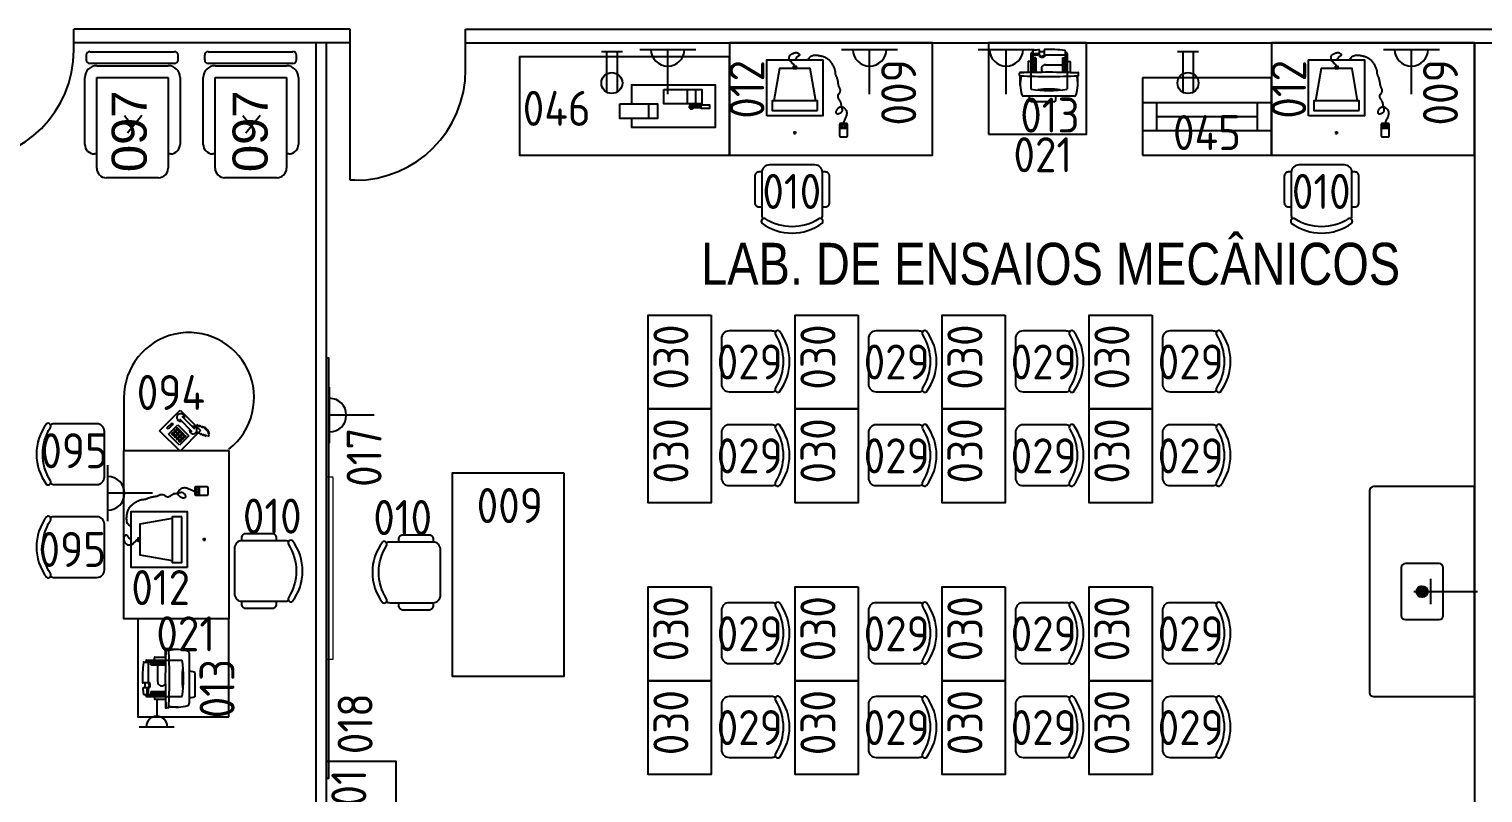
# Model space of a CAD drawing. Header units: millimetres. Extents: x 18768 to 1484868, y -11027 to 520152.
# Drawn here: x 198631 to 209015, y 139394 to 144847 of the extents above; entities that cross this region are included whole.
import ezdxf
from ezdxf.enums import TextEntityAlignment as Align

# ---------------------------------------------------------------- set-up
doc = ezdxf.new("R2010")
doc.units = ezdxf.units.MM
doc.linetypes.add('HIDDEN', pattern=[0.375, 0.25, -0.125])
for name, color, linetype in [('025', 3, 'Continuous'), ('1-PAREDES', 7, 'Continuous'), ('L018-SIMBOLO1', 3, 'Continuous'), ('L025-CONTORNO', 7, 'Continuous'), ('L025-IMPLANTAÇÃO', 1, 'Continuous'), ('L025-TEXTO', 7, 'Continuous'), ('L035-ARRANJO-ADQUIRIR', 102, 'Continuous'), ('L035-ARRANJO-EXISTENTE', 180, 'Continuous'), ('L035-TEXTO', 40, 'Continuous'), ('PAREDES', 7, 'Continuous')]:
    doc.layers.add(name, color=color, linetype=linetype)
doc.styles.add('ISO-CP--18', font='isocp.shx', dxfattribs={"width": 0.75, "height": 180})
doc.styles.add('ISO-CP--25', font='isocp.shx', dxfattribs={"height": 250})
doc.styles.get("Standard").update_dxf_attribs({"font": 'arial.ttf'})

# ---------------------------------------------------------------- blocks, each defined once
blk = doc.blocks.new('BL_SENAI_id9330510070')
at = {"layer": 'L035-ARRANJO-ADQUIRIR', "color": 0, "linetype": 'ByBlock', "lineweight": -2}
for p, q in [((0, 550), (0, 0)), ((920, 550), (0, 550)), ((920, 0), (920, 550)), ((0, 375), (920, 375)), ((100, 375), (100, 175)), ((820, 175), (820, 375)), ((100, 275), (820, 275)), ((0, 175), (920, 175)), ((0, 0), (920, 0))]:
    blk.add_line(p, q, dxfattribs=at)
at = {"layer": 'L025-TEXTO', "style": 'ISO-CP--25'}
blk.add_attdef('rmp_mt_codmaterial', (15, 15), '', height=40, dxfattribs=at)
at = {"layer": 'L025-TEXTO', "style": 'ISO-CP--25', "flags": 1}
for tag in ['rmp_mt_nomeunid', 'rmp_mt_potencia', 'rmp_mt_cod']:
    blk.add_attdef(tag, (15, 15), '', height=40, dxfattribs=at)
blk = doc.blocks.new('BL_SENAI_id9320220810')
at = {"layer": 'L025-CONTORNO', "color": 0}
blk.add_lwpolyline([(-688, 238), (112, 238), (112, 1688), (-688, 1688)], close=True, dxfattribs=at)
at = {"layer": 'L025-TEXTO', "style": 'ISO-CP--25'}
blk.add_attdef('rmp_mt_codmaterial', (15, 15), '', height=40, dxfattribs=at)
at = {"layer": 'L025-TEXTO', "style": 'ISO-CP--25', "flags": 1}
for tag in ['rmp_mt_nomeunid', 'rmp_mt_potencia', 'rmp_mt_cod']:
    blk.add_attdef(tag, (15, 15), '', height=40, dxfattribs=at)
blk = doc.blocks.new('BL_SENAI_id9320211380')
at = {"layer": 'L035-ARRANJO-ADQUIRIR', "color": 0}
for points in [[(388, -137, 0.129448), (395, -110), (395, 195, 0.414214), (341, 249), (16, 249, 0.414214), (-38, 195), (-38, -112, 0.120944), (-32, -137)], [(-38, 199), (-58, 199, 0.414214), (-88, 169), (-88, -21, 0.414214), (-58, -51), (-38, -51)], [(395, -51), (415, -51, 0.414214), (445, -21), (445, 169, 0.414214), (415, 199), (395, 199)], [(368, -137, -0.290756), (-12, -137, 0.829608), (-38, -166, 0.333333), (394, -166, 0.829608), (368, -137)]]:
    blk.add_lwpolyline(points, format="xyb", dxfattribs=at)
at = {"layer": 'L025-TEXTO', "style": 'ISO-CP--25'}
blk.add_attdef('rmp_mt_codmaterial', (15, 15), '', height=40, dxfattribs=at)
at = {"layer": 'L025-TEXTO', "style": 'ISO-CP--25', "flags": 1}
for tag in ['rmp_mt_nomeunid', 'rmp_mt_potencia', 'rmp_mt_cod']:
    blk.add_attdef(tag, (15, 15), '', height=40, dxfattribs=at)
blk = doc.blocks.new('BL_SENAI_id9300159197')
at = {"layer": 'L025-CONTORNO', "color": 0, "linetype": 'HIDDEN', "lineweight": 9}
blk.add_lwpolyline([(-650, -50), (650, -50), (650, 0), (-650, 0)], close=True, dxfattribs=at)
at = {"layer": 'L025-TEXTO', "lineweight": 9, "style": 'ISO-CP--25'}
blk.add_attdef('rmp_mt_codmaterial', (15, 15), '', height=40, dxfattribs=at)
at = {"layer": 'L025-TEXTO', "lineweight": 9, "style": 'ISO-CP--25', "flags": 1}
for tag in ['rmp_mt_nomeunid', 'rmp_mt_potencia', 'rmp_mt_cod']:
    blk.add_attdef(tag, (15, 15), '', height=40, dxfattribs=at)
blk = doc.blocks.new('BL_SENAI_id9320290690')
at = {"layer": 'L025-CONTORNO', "color": 0}
blk.add_lwpolyline([(-3131, 134), (-131, 134), (-131, 152), (-3131, 152)], close=True, dxfattribs=at)
at = {"layer": 'L025-TEXTO', "style": 'ISO-CP--25'}
blk.add_attdef('rmp_mt_codmaterial', (15, 15), '', height=40, dxfattribs=at)
at = {"layer": 'L025-TEXTO', "style": 'ISO-CP--25', "flags": 1}
for tag in ['rmp_mt_nomeunid', 'rmp_mt_potencia', 'rmp_mt_cod']:
    blk.add_attdef(tag, (15, 15), '', height=40, dxfattribs=at)
blk = doc.blocks.new('BL_SENAI_id9320211390')
at = {"layer": 'L035-ARRANJO-EXISTENTE', "color": 0}
blk.add_lwpolyline([(577, -153), (-93, -153), (-93, 297), (577, 297)], close=True, dxfattribs=at)
at = {"layer": 'L025-TEXTO', "style": 'ISO-CP--25'}
blk.add_attdef('rmp_mt_codmaterial', (15, 15), '', height=40, dxfattribs=at)
at = {"layer": 'L025-TEXTO', "style": 'ISO-CP--25', "flags": 1}
for tag in ['rmp_mt_nomeunid', 'rmp_mt_potencia', 'rmp_mt_cod']:
    blk.add_attdef(tag, (15, 15), '', height=40, dxfattribs=at)
blk = doc.blocks.new('BL_SENAI_id9370710510')
at = {"layer": 'L035-ARRANJO-ADQUIRIR', "color": 0}
for p, q in [((185, 107), (161, 107)), ((173, 95), (173, 119)), ((491, 168), (491, 85)), ((491, 142), (549, 142)), ((491, 141), (549, 141)), ((495, 168), (495, 145)), ((511, 168), (495, 168)), ((495, 145), (511, 145)), ((542, 174), (498, 174)), ((511, 145), (511, 168)), ((529, 168), (512, 168)), ((512, 168), (512, 145)), ((512, 145), (529, 145)), ((529, 145), (529, 168)), ((530, 168), (530, 145)), ((546, 168), (530, 168)), ((530, 145), (546, 145)), ((546, 145), (546, 168)), ((549, 85), (549, 168)), ((498, 78), (542, 78))]:
    blk.add_line(p, q, dxfattribs=at)
for points in [[(-27, 229), (-27, 629), (373, 629), (373, 229)], [(162, 566), (184, 566), (184, 581), (162, 581)], [(335, 266), (335, 336), (10, 336), (10, 266)]]:
    blk.add_lwpolyline(points, close=True, dxfattribs=at)
for points in [[(173, 581), (172, 586), (170, 590), (168, 593), (165, 596), (162, 598), (160, 599), (158, 600), (156, 602), (154, 603), (153, 604), (152, 606), (152, 607), (152, 609), (151, 610), (151, 611), (150, 612), (149, 613), (148, 614), (146, 615), (145, 616), (143, 617), (141, 618), (139, 620), (138, 622), (136, 624), (135, 627), (134, 630), (133, 633), (133, 637), (133, 640), (133, 644), (133, 647), (134, 650), (134, 653), (135, 656), (137, 658), (138, 661), (140, 663), (142, 665), (144, 667), (146, 668), (148, 670), (151, 671), (153, 672), (156, 673), (158, 674), (160, 675), (162, 676), (164, 676), (166, 677), (168, 678), (170, 678), (172, 679), (174, 679), (175, 679), (177, 680), (179, 680), (180, 680), (182, 680), (183, 680), (185, 680), (187, 680), (189, 679), (190, 679), (192, 678), (194, 678), (195, 677), (197, 676), (199, 675), (200, 674), (201, 672), (203, 671), (204, 670), (205, 669), (205, 667), (206, 666), (206, 665), (206, 664), (206, 663), (206, 662), (205, 660), (205, 659), (204, 658), (203, 658), (201, 657), (200, 656), (199, 655), (197, 654), (196, 653), (194, 653), (193, 652), (191, 651), (190, 650), (189, 649), (187, 648), (186, 647), (185, 645), (184, 644), (183, 642), (182, 640), (181, 637), (179, 635), (176, 632), (173, 629)], [(268, 629), (272, 638), (277, 645), (282, 650), (288, 655), (294, 657), (300, 659), (307, 661), (313, 661), (320, 662), (326, 662), (332, 661), (338, 661), (343, 660), (349, 659), (355, 658), (360, 657), (366, 656), (371, 654), (377, 652), (382, 651), (387, 649), (392, 646), (397, 644), (402, 641), (406, 637), (411, 634), (415, 630), (419, 626), (422, 621), (426, 617), (430, 612), (433, 607), (437, 602), (440, 597), (443, 591), (447, 586), (449, 580), (452, 575), (454, 570), (456, 565), (457, 560), (458, 555), (459, 550), (460, 545), (460, 540), (461, 535), (461, 531), (462, 526), (464, 521), (466, 516), (467, 511), (470, 507), (472, 502), (474, 496), (475, 491), (477, 486), (478, 481), (479, 475), (480, 470), (481, 465), (481, 459), (482, 454), (483, 449), (484, 445), (486, 440), (487, 436), (489, 432), (491, 428), (492, 425), (494, 421), (495, 418), (496, 415), (496, 411), (496, 408), (496, 405), (495, 402), (494, 398), (493, 395), (492, 393), (490, 390), (488, 387), (486, 385), (484, 382), (482, 380), (481, 377), (480, 375), (479, 372), (479, 369), (479, 366), (479, 362), (481, 359), (482, 355), (484, 352), (486, 348), (488, 345), (490, 342), (492, 338), (493, 336), (495, 333), (497, 331), (498, 329), (499, 327), (500, 326), (501, 325), (501, 325), (501, 324), (501, 324), (501, 324), (501, 324), (500, 323), (500, 322), (501, 319), (501, 316), (502, 312), (503, 308), (504, 303), (505, 298), (506, 293), (507, 287), (508, 283), (509, 278), (510, 275), (511, 271), (511, 268), (511, 265), (510, 262), (509, 259), (507, 257), (505, 254), (502, 251), (498, 248), (495, 246), (491, 244), (487, 242), (483, 241), (480, 241), (477, 241), (475, 242), (473, 243), (471, 245), (470, 247), (469, 250), (469, 253), (469, 256), (469, 259), (470, 262), (471, 265), (472, 268), (473, 271), (475, 274), (477, 277), (479, 280), (482, 283), (485, 286), (488, 289), (491, 291), (495, 293), (498, 294), (503, 294), (507, 293), (512, 292), (517, 290), (522, 287), (527, 283), (531, 279), (536, 274), (539, 269), (542, 263), (543, 257), (544, 251), (544, 245), (543, 239), (542, 233), (540, 227), (538, 221), (536, 216), (533, 210), (530, 205), (528, 199), (525, 194), (523, 189), (521, 183), (520, 177), (520, 174)], [(323, 336), (283, 566), (63, 566), (23, 336)]]:
    blk.add_lwpolyline(points, dxfattribs=at)
for centre, start, end in [((498, 168), 90, 180), ((542, 168), 0, 90), ((498, 85), 180, 270), ((542, 85), 270, 0)]:
    blk.add_arc(centre, 6.72, start, end, dxfattribs=at)
at = {"layer": 'L025-TEXTO', "style": 'ISO-CP--25'}
blk.add_attdef('rmp_mt_codmaterial', (15, 15), '', height=40, dxfattribs=at)
at = {"layer": 'L025-TEXTO', "style": 'ISO-CP--25', "flags": 1}
for tag in ['rmp_mt_nomeunid', 'rmp_mt_potencia', 'rmp_mt_cod']:
    blk.add_attdef(tag, (15, 15), '', height=40, dxfattribs=at)
blk = doc.blocks.new('BL_SENAI_id9320220790')
at = {"layer": 'L025-CONTORNO', "color": 0}
blk.add_lwpolyline([(0, 0), (0, 700), (-650, 700), (-650, 0)], close=True, dxfattribs=at)
at = {"layer": 'L025-TEXTO', "style": 'ISO-CP--18'}
blk.add_attdef('rmp_mt_codmaterial', (15, 15), '', height=40, dxfattribs=at)
at = {"layer": 'L025-TEXTO', "style": 'ISO-CP--18', "flags": 1}
for tag in ['rmp_mt_nomeunid', 'rmp_mt_potencia', 'rmp_mt_cod']:
    blk.add_attdef(tag, (15, 15), '', height=40, dxfattribs=at)
blk = doc.blocks.new('BL_SENAI_id9370720080')
at = {"layer": 'L035-ARRANJO-EXISTENTE', "color": 0}
for p, q in [((-21, 418), (-3, 418)), ((-209, 167), (-209, 337)), ((-169, 28), (-169, 387)), ((136, 337), (-119, 337)), ((-92, 413), (-24, 413)), ((76, 357), (-1, 357)), ((0, 357), (0, 415)), ((154, 322), (0, 322)), ((104, 317), (0, 317)), ((79, 337), (79, 354)), ((104, 302), (104, 322)), ((124, 285), (124, 322)), ((132, 285), (132, 322)), ((139, 322), (139, 334)), ((104, 305), (0, 305)), ((104, 302), (0, 302)), ((55, 232), (55, 112)), ((124, 92), (124, 240)), ((124, 240), (161, 240)), ((126, 275), (158, 275)), ((104, 112), (0, 112)), ((104, 110), (0, 110)), ((104, 112), (104, 92)), ((136, 77), (-119, 77)), ((-92, 2), (-24, 2)), ((76, 57), (-1, 57)), ((104, 97), (0, 97)), ((154, 92), (0, 92)), ((0, 57), (0, 0)), ((79, 77), (79, 60)), ((139, 80), (139, 92)), ((-21, -3), (-3, -3))]:
    blk.add_line(p, q, dxfattribs=at)
for centre, radius, start, end in [((-21, 415), 3, 90, 177.4284), ((-7, 415), 3, 2.5716, 90), ((-3, 415), 3, 0, 90), ((-154, 387), 15, 107.7571, 180), ((-82, 161), 252, 76.9063, 107.7571), ((721, 207), 850, 171.2026, 188.7974), ((4596, 207), 4625, 177.4284, 182.5716), ((-4624, 207), 4625, 357.4284, 2.5716), ((76, 354), 3, 0, 90), ((136, 334), 3, 0, 90), ((154, 319), 3, 7.2919, 90), ((-721, 207), 885, 4.5759, 7.2919), ((-636, 207), 517, 351.0985, 8.9015), ((25, 232), 30, 0, 142.3429), ((137, 257), 28.3, 123.367, 236.633), ((137, 257), 20.8, 123.367, 227.8145), ((119, 285), 5, 303.367, 0), ((119, 230), 5, 0, 56.633), ((122, 240), 2, 0, 47.8145), ((119, 285), 12.5, 303.367, 0), ((-721, 207), 870, 2.1781, 4.441), ((-721, 207), 885, 352.7081, 1.9536), ((158, 278), 3, 270, 4.5759), ((161, 237), 3, 1.9536, 90), ((-154, 28), 15, 180, 252.2429), ((-82, 254), 252, 252.2429, 283.0937), ((-3, 0), 3, 270, 0), ((76, 60), 3, 270, 0), ((136, 80), 3, 270, 0), ((154, 95), 3, 270, 352.7081), ((-21, 0), 3, 182.5716, 270), ((-7, 0), 3, 270, 357.4284)]:
    blk.add_arc(centre, radius, start, end, dxfattribs=at)
at = {"layer": 'L035-ARRANJO-EXISTENTE', "color": 0, "extrusion": (0, 0, -1)}
blk.add_ellipse((-169, 337), major_axis=(40, 0), ratio=0.25, start_param=3.141593, end_param=4.712389, dxfattribs=at)
at = {"layer": 'L035-ARRANJO-EXISTENTE', "color": 0}
blk.add_ellipse((-169, 167), major_axis=(40, 0), ratio=0.25, start_param=3.141593, end_param=4.712389, dxfattribs=at)
at = {"layer": 'L025-TEXTO', "style": 'ISO-CP--18'}
blk.add_attdef('rmp_mt_codmaterial', (15, 15), '', height=40, dxfattribs=at)
at = {"layer": 'L025-TEXTO', "style": 'ISO-CP--18', "flags": 1}
for tag in ['rmp_mt_nomeunid', 'rmp_mt_potencia', 'rmp_mt_cod']:
    blk.add_attdef(tag, (15, 15), '', height=40, dxfattribs=at)
blk = doc.blocks.new('BL_SENAI_id9330391500')
at = {"layer": 'L035-ARRANJO-ADQUIRIR', "color": 0, "linetype": 'ByBlock', "lineweight": -2}
for p, q in [((1196, 468), (1196, 365)), ((1256, 468), (1256, 365)), ((920, 365), (920, 261)), ((1210, 352), (1210, 336)), ((1296, 352), (1210, 352)), ((1296, 336), (1210, 336)), ((1296, 336), (1210, 336)), ((1218, 365), (1218, 352)), ((1218, 336), (1218, 328)), ((1234, 328), (1218, 328)), ((1234, 365), (1234, 352)), ((1234, 336), (1234, 328))]:
    blk.add_line(p, q, dxfattribs=at)
for points in [[(1500, 0), (1500, 0), (1500, 700), (1500, 700), (0, 700), (0, 700), (0, 0), (0, 0)], [(1031, 468), (1301, 468), (1301, 365), (1031, 365)], [(715, 365), (985, 365), (985, 261), (715, 261)], [(1296, 358), (1356, 358), (1356, 331), (1296, 331)]]:
    blk.add_lwpolyline(points, close=True, dxfattribs=at)
blk.add_lwpolyline([(798, 261), (798, 199), (1398, 199), (1398, 499), (798, 499), (798, 365)], dxfattribs=at)
at = {"layer": 'L025-TEXTO', "style": 'ISO-CP--25'}
blk.add_attdef('rmp_mt_codmaterial', (15, 15), '', height=40, dxfattribs=at)
at = {"layer": 'L025-TEXTO', "style": 'ISO-CP--25', "flags": 1}
for tag in ['rmp_mt_nomeunid', 'rmp_mt_potencia', 'rmp_mt_cod']:
    blk.add_attdef(tag, (15, 15), '', height=40, dxfattribs=at)
blk = doc.blocks.new('BL_SENAI_id9320260060')
at = {"layer": '025', "color": 0}
blk.add_lwpolyline([(-1269, -8), (1, -8), (1, 492), (-1269, 492)], close=True, dxfattribs=at)
at = {"layer": 'L025-TEXTO', "style": 'ISO-CP--18'}
blk.add_attdef('rmp_mt_codmaterial', (15, 15), '', height=40, dxfattribs=at)
at = {"layer": 'L025-TEXTO', "style": 'ISO-CP--18', "flags": 1}
for tag in ['rmp_mt_nomeunid', 'rmp_mt_potencia', 'rmp_mt_cod']:
    blk.add_attdef(tag, (15, 15), '', height=40, dxfattribs=at)
blk = doc.blocks.new('BL_SENAI_id9320211210')
at = {"layer": 'L035-ARRANJO-EXISTENTE', "color": 0}
for points in [[(246, 239, 0.129448), (219, 246), (-85, 246, 0.414214), (-139, 192), (-139, -134, 0.414214), (-85, -188), (221, -188, 0.120944), (246, -181)], [(246, 218, -0.290756), (246, -161, 0.829608), (275, -188, 0.333333), (275, 245, 0.829608), (246, 219)]]:
    blk.add_lwpolyline(points, format="xyb", dxfattribs=at)
at = {"layer": 'L025-TEXTO', "style": 'ISO-CP--25'}
blk.add_attdef('rmp_mt_codmaterial', (15, 15), '', height=40, dxfattribs=at)
at = {"layer": 'L025-TEXTO', "style": 'ISO-CP--25', "flags": 1}
for tag in ['rmp_mt_nomeunid', 'rmp_mt_potencia', 'rmp_mt_cod']:
    blk.add_attdef(tag, (15, 15), '', height=40, dxfattribs=at)
blk = doc.blocks.new('BL_SENAI_id9320291110')
for p, q in [((-185, -49), (-185, 555)), ((-160, 580), (-126, 580)), ((-100, 555), (-100, -49)), ((0, 595), (477, 595)), ((545, 527), (545, 510)), ((-85, 0), (-85, 510)), ((0, 510), (647, 510)), ((0, 0), (0, 510)), ((715, 442), (715, 68)), ((647, 0), (0, 0)), ((-126, -74), (-160, -74)), ((477, -85), (0, -85)), ((545, 0), (545, -17))]:
    blk.add_line(p, q)
for centre, radius, start, end in [((-160, 555), 25.5, 90, 180), ((-126, 555), 25.5, 0, 90), ((0, 510), 85, 90, 180), ((477, 527), 68, 360, 90), ((647, 442), 68, 360, 90), ((0, 0), 85, 180, 270), ((647, 68), 68, 270, 0), ((-160, -49), 25.5, 180, 270), ((-126, -49), 25.5, 270, 360), ((477, -17), 68, 270, 360)]:
    blk.add_arc(centre, radius, start, end)
at = {"layer": 'L025-CONTORNO'}
for p, q in [((271, 322), (397, 219)), ((349, 259), (272, 198))]:
    blk.add_line(p, q, dxfattribs=at)
at = {"layer": 'L025-TEXTO'}
blk.add_attdef('rmp_mt_codmaterial', (89, 56), '', height=40, dxfattribs=at)
at = {"layer": 'L025-TEXTO', "flags": 1}
for tag in ['rmp_mt_nomeunid', 'rmp_mt_potencia', 'rmp_mt_cod']:
    blk.add_attdef(tag, (89, 56), '', height=40, dxfattribs=at)
blk = doc.blocks.new('BL_SENAI_id9320210370')
at = {"layer": 'L035-ARRANJO-ADQUIRIR', "color": 0}
for points in [[(-146, 159, 0.129448), (-139, 186), (-139, 490, 0.414214), (-193, 544), (-518, 544, 0.414214), (-572, 490), (-572, 184, 0.120944), (-566, 159)], [(-166, 158, -0.290756), (-546, 158, 0.829608), (-572, 130, 0.333333), (-140, 130, 0.829608), (-166, 158)]]:
    blk.add_lwpolyline(points, format="xyb", dxfattribs=at)
at = {"layer": 'L025-TEXTO', "style": 'ISO-CP--25'}
blk.add_attdef('rmp_mt_codmaterial', (15, 15), '', height=40, dxfattribs=at)
at = {"layer": 'L025-TEXTO', "style": 'ISO-CP--25', "flags": 1}
for tag in ['rmp_mt_nomeunid', 'rmp_mt_potencia', 'rmp_mt_cod']:
    blk.add_attdef(tag, (15, 15), '', height=40, dxfattribs=at)
blk = doc.blocks.new('BL_SENAI_id9320221610')
at = {"layer": 'L035-ARRANJO-ADQUIRIR', "color": 0}
blk.add_line((-640, -321), (-262, -321), dxfattribs=at)
blk.add_lwpolyline([(-262, 429), (938, 429), (938, -321), (-262, -321)], close=True, dxfattribs=at)
blk.add_arc((-640, 144), 465, 37.7997, 270, dxfattribs=at)
at = {"layer": 'L025-TEXTO', "style": 'ISO-CP--25'}
blk.add_attdef('rmp_mt_codmaterial', (15, 15), '', height=40, dxfattribs=at)
at = {"layer": 'L025-TEXTO', "style": 'ISO-CP--25', "flags": 1}
for tag in ['rmp_mt_nomeunid', 'rmp_mt_potencia', 'rmp_mt_cod']:
    blk.add_attdef(tag, (15, 15), '', height=40, dxfattribs=at)
blk = doc.blocks.new('RECTANG')
for p, q in [((1, 1), (0, 1)), ((0, 1), (0, 0)), ((1, 0), (1, 1)), ((0, 0), (1, 0))]:
    blk.add_line(p, q)

msp = doc.modelspace()

# ---------------------------------------------------------------- hatches: boundary and pattern name
at = {"layer": 'L025-IMPLANTAÇÃO', "linetype": 'Continuous'}
h = msp.add_hatch(dxfattribs=at)
h.set_pattern_fill('ANSI31', color=256, scale=16, angle=630, style=0)
h.set_pattern_definition([(315, (132094.5776, 226534.4388), (1.414213562, 1.414213562), [])])
h.paths.add_polyline_path([(208621.154, 140831.474, 0.414213562), (208581.154, 140871.474, 0.414213562), (208541.154, 140831.474)])
h.paths.add_polyline_path([(208581.154, 140791.474, 0.414213562), (208621.154, 140831.474), (208541.154, 140831.474, 0.414213562)])

# ---------------------------------------------------------------- linework, layer by layer
at = {"layer": '1-PAREDES'}
for q in [(208954.692, 137305.727), (208954.692, 137248.486)]:
    msp.add_line((208954.692, 144748.486), q, dxfattribs=at)
at = {"layer": 'DEFPOINTS'}
for p, q in [((200923.482, 144749.05), (200923.482, 144847.486)), ((201748.482, 144558.179), (201748.482, 144847.486)), ((200958.482, 143768.179), (200923.482, 143768.179))]:
    msp.add_line(p, q, dxfattribs=at)
at = {"layer": 'L018-SIMBOLO1'}
for p, q in [((202718.437, 144687.44), (202868.437, 144687.44)), ((202755.937, 144687.44), (202755.937, 144397.488)), ((202830.937, 144687.44), (202830.937, 144397.488)), ((206833.598, 144687.44), (206983.598, 144687.44)), ((206871.098, 144687.44), (206871.098, 144397.488)), ((206946.098, 144687.44), (206946.098, 144397.488)), ((199704.105, 142065.381), (199793.908, 141975.578)), ((199722.066, 142083.341), (199811.869, 141993.539)), ((199674.291, 141974.783), (199674.291, 141974.783)), ((199691.129, 141991.621), (199691.129, 141991.621)), ((199707.967, 141974.783), (199707.967, 141974.783)), ((199825.007, 142016.869), (199839.375, 142024.053)), ((199826.826, 141973.351), (199853.743, 141959.395)), ((199835.783, 142013.277), (199850.151, 142020.461)), ((199846.559, 142009.685), (199860.928, 142016.869)), ((199853.743, 141952.211), (199868.112, 141959.395)), ((199857.336, 142006.093), (199871.704, 142013.277)), ((199868.112, 142002.501), (199882.48, 142009.685)), ((199878.888, 141998.908), (199893.257, 142006.093)), ((199886.072, 141991.724), (199900.441, 141998.908)), ((199893.257, 141984.54), (199907.625, 141991.724)), ((199900.441, 141977.356), (199914.809, 141984.54)), ((199904.033, 141966.579), (199918.401, 141973.764)), ((199907.625, 141955.803), (199921.993, 141962.987)), ((199657.453, 141957.945), (199657.453, 141957.945)), ((199674.291, 141941.107), (199674.291, 141941.107)), ((199691.129, 141957.945), (199691.129, 141957.945)), ((199691.129, 141924.269), (199691.129, 141924.269)), ((199707.967, 141941.107), (199707.967, 141941.107)), ((199707.967, 141907.431), (199707.967, 141907.431)), ((199724.805, 141957.945), (199724.805, 141957.945)), ((199724.805, 141924.269), (199724.805, 141924.269)), ((199741.643, 141941.107), (199741.643, 141941.107)), ((199864.52, 141948.619), (199878.888, 141955.803)), ((199875.296, 141945.027), (199889.664, 141952.211)), ((199886.072, 141941.435), (199900.441, 141948.619)), ((199904.287, 141942.235), (199918.656, 141949.419)), ((199542.641, 140067.159), (199542.641, 139942.159)), ((199417.641, 139867.159), (199667.641, 139867.159))]:
    msp.add_line(p, q, dxfattribs=at)
for points in [[(199657.453, 141949.46), (199665.938, 141957.945), (199657.453, 141966.431), (199648.968, 141957.945)], [(199674.291, 141966.298), (199682.776, 141974.783), (199674.291, 141983.269), (199665.806, 141974.783)], [(199691.129, 141983.136), (199699.614, 141991.621), (199691.129, 142000.107), (199682.644, 141991.621)], [(199691.129, 141949.46), (199699.614, 141957.945), (199691.129, 141966.431), (199682.644, 141957.945)], [(199707.967, 141966.298), (199716.452, 141974.783), (199707.967, 141983.269), (199699.482, 141974.783)], [(199724.805, 141949.46), (199733.29, 141957.945), (199724.805, 141966.431), (199716.32, 141957.945)], [(199674.291, 141932.622), (199682.776, 141941.107), (199674.291, 141949.593), (199665.806, 141941.107)], [(199691.129, 141915.784), (199699.614, 141924.269), (199691.129, 141932.755), (199682.644, 141924.269)], [(199707.967, 141932.622), (199716.452, 141941.107), (199707.967, 141949.593), (199699.482, 141941.107)], [(199707.967, 141898.946), (199716.452, 141907.431), (199707.967, 141915.917), (199699.482, 141907.431)], [(199724.805, 141915.784), (199733.29, 141924.269), (199724.805, 141932.755), (199716.32, 141924.269)], [(199741.643, 141932.622), (199750.128, 141941.107), (199741.643, 141949.593), (199733.158, 141941.107)]]:
    msp.add_lwpolyline(points, close=True, dxfattribs=at)
for centre in [(202793.437, 144462.44), (206908.598, 144462.44)]:
    msp.add_circle(centre, 75, dxfattribs=at)
for centre, radius, start, end in [((199713.086, 142074.361), 26.623, 343.4914645, 286.5085355), ((199802.888, 141984.559), 26.623, 163.4914645, 106.5085355), ((199542.641, 139867.159), 75, 0, 180)]:
    msp.add_arc(centre, radius, start, end, dxfattribs=at)
at = {"layer": 'L025-IMPLANTAÇÃO', "linetype": 'Continuous'}
for p, q in [((208641.84, 140921.877), (208641.84, 140741.877)), ((208521.84, 140831.877), (208976.84, 140831.877))]:
    msp.add_line(p, q, dxfattribs=at)
for points in [[(208234.692, 140081.877), (208954.692, 140081.877), (208954.692, 141581.877), (208234.692, 141581.877, 0.414213562), (208204.692, 141551.877), (208204.692, 140111.877, 0.414213562)], [(208431.84, 141001.877), (208431.84, 140661.877, 0.414213562), (208461.84, 140631.877), (208701.84, 140631.877, 0.414213562), (208731.84, 140661.877), (208731.84, 141001.877, 0.414213562), (208701.84, 141031.877), (208461.84, 141031.877, 0.414213562)]]:
    msp.add_lwpolyline(points, format="xyb", close=True, dxfattribs=at)
msp.add_circle((208581.154, 140831.474), 40, dxfattribs=at)
at = {"layer": 'L035-ARRANJO-ADQUIRIR', "color": 100}
for p, q in [((202992.761, 144702.955), (203392.761, 144702.955)), ((203192.761, 144382.955), (203192.761, 144702.955)), ((204434.294, 144702.955), (204834.294, 144702.955)), ((204634.294, 144382.955), (204634.294, 144702.955)), ((205410.329, 144702.955), (205810.329, 144702.955)), ((205610.329, 144382.955), (205610.329, 144702.955)), ((208304.294, 144702.955), (208704.294, 144702.955)), ((208504.294, 144382.955), (208504.294, 144702.955)), ((200776.652, 141891.419), (200776.652, 142291.419)), ((201096.652, 142091.419), (200776.652, 142091.419)), ((199192.822, 141333.424), (199192.822, 141733.424)), ((199512.822, 141533.424), (199192.822, 141533.424))]:
    msp.add_line(p, q, dxfattribs=at)
for centre, start, end in [((203192.761, 144702.955), 180, 0), ((204634.294, 144702.955), 180, 0), ((205610.329, 144702.955), 180, 0), ((208504.294, 144702.955), 180, 0), ((200776.652, 142091.419), 270, 90), ((199192.822, 141533.424), 270, 90)]:
    msp.add_arc(centre, 120, start, end, dxfattribs=at)
at = {"layer": 'PAREDES'}
for p, q in [((200923.482, 144847.486), (198949.926, 144847.486)), ((198949.926, 144697.486), (198949.926, 144847.486)), ((201748.482, 144847.486), (209187.176, 144847.486)), ((200923.482, 144748.486), (198949.926, 144748.486)), ((200678.375, 144748.486), (200678.375, 137248.486)), ((200753.375, 144748.486), (200753.375, 137248.486)), ((200923.482, 143768.179), (200923.482, 144749.05)), ((201748.482, 144748.486), (209187.176, 144748.486))]:
    msp.add_line(p, q, dxfattribs=at)
for centre in [(198159.926, 144697.486), (200958.482, 144558.179)]:
    msp.add_arc(centre, 790, 270, 0, dxfattribs=at)

# ---------------------------------------------------------------- block references
at = {"layer": 'L018-SIMBOLO1', "rotation": 45}
for p, xscale, yscale, zscale in [((199856.006, 141982.377), -208.4141715587441, 205.8434585058421, 208.4141715587442), ((199660.259, 142028.104), -51.5937499999953, 11.90625, 51.59375), ((199772.513, 141943.914), -95.25000000001029, 111.125, 95.25)]:
    msp.add_blockref('RECTANG', p, dxfattribs=dict(at, xscale=xscale, yscale=yscale, zscale=zscale))
at = {"layer": 'L035-ARRANJO-ADQUIRIR'}
ref = msp.add_blockref('BL_SENAI_id9320291110', (199113.863, 144501.311), dxfattribs=dict(at, rotation=270))
ref.add_attrib('rmp_mt_codmaterial', '097', (199470.521, 143826.504), dxfattribs={"layer": 'L025-TEXTO', "height": 250, "rotation": 90})
ref = msp.add_blockref('BL_SENAI_id9320291110', (199959.527, 144501.311), dxfattribs=dict(at, rotation=270))
ref.add_attrib('rmp_mt_codmaterial', '097', (200334.01, 143826.504), dxfattribs={"layer": 'L025-TEXTO', "height": 250, "rotation": 90})
ref = msp.add_blockref('BL_SENAI_id9370710510', (203927.328, 143999.342), dxfattribs=at)
ref.add_attrib('rmp_mt_codmaterial', '012', dxfattribs={"layer": 'L025-TEXTO', "height": 250, "rotation": 90, "style": 'ISO-CP--25'}).set_placement((203757.745, 144417.22), align=Align.MIDDLE)
ref = msp.add_blockref('BL_SENAI_id9320220810', (203396.525, 144060.31), dxfattribs=dict(at, rotation=270))
ref.add_attrib('rmp_mt_codmaterial', '009', dxfattribs={"layer": 'L025-TEXTO', "height": 250, "rotation": 90, "style": 'ISO-CP--25'}).set_placement((204967.145, 144395.917), align=Align.CENTER)
ref = msp.add_blockref('BL_SENAI_id9320220790', (205484.692, 144098.486), dxfattribs=dict(at, rotation=270))
ref.add_attrib('rmp_mt_codmaterial', '021', dxfattribs={"layer": 'L025-TEXTO', "height": 250, "style": 'ISO-CP--18'}).set_placement((205871.638, 143950.68), align=Align.MIDDLE)
ref = msp.add_blockref('BL_SENAI_id9370720080', (206123.462, 144538.059), dxfattribs=dict(at, rotation=89.99999999999999))
ref.add_attrib('rmp_mt_codmaterial', '013', dxfattribs={"layer": 'L025-TEXTO', "height": 250, "style": 'ISO-CP--18'}).set_placement((205922.452, 144108.653), align=Align.CENTER)
ref = msp.add_blockref('BL_SENAI_id9370710510', (207797.328, 143999.342), dxfattribs=at)
ref.add_attrib('rmp_mt_codmaterial', '012', dxfattribs={"layer": 'L025-TEXTO', "height": 250, "rotation": 90, "style": 'ISO-CP--25'}).set_placement((207627.745, 144417.22), align=Align.MIDDLE)
ref = msp.add_blockref('BL_SENAI_id9320220810', (207266.525, 144060.31), dxfattribs=dict(at, rotation=270))
ref.add_attrib('rmp_mt_codmaterial', '009', dxfattribs={"layer": 'L025-TEXTO', "height": 250, "rotation": 90, "style": 'ISO-CP--25'}).set_placement((208837.145, 144395.917), align=Align.CENTER)
ref = msp.add_blockref('BL_SENAI_id9330391500', (202134.692, 143948.486), dxfattribs=at)
ref.add_attrib('rmp_mt_codmaterial', '046', dxfattribs={"layer": 'L025-TEXTO', "height": 250, "style": 'ISO-CP--25'}).set_placement((202399.195, 144281.822), align=Align.MIDDLE)
ref = msp.add_blockref('BL_SENAI_id9330510070', (206584.692, 143948.486), dxfattribs=at)
ref.add_attrib('rmp_mt_codmaterial', '045', dxfattribs={"layer": 'L025-TEXTO', "height": 250, "style": 'ISO-CP--25'}).set_placement((207044.563, 144109.025), align=Align.MIDDLE)
ref = msp.add_blockref('BL_SENAI_id9320211380', (203902.595, 143628.769), dxfattribs=at)
ref.add_attrib('rmp_mt_codmaterial', '010', dxfattribs={"layer": 'L025-TEXTO', "height": 250, "style": 'ISO-CP--25'}).set_placement((204078.544, 143563.352), align=Align.CENTER)
ref = msp.add_blockref('BL_SENAI_id9320211380', (207684.728, 143628.769), dxfattribs=at)
ref.add_attrib('rmp_mt_codmaterial', '010', dxfattribs={"layer": 'L025-TEXTO', "height": 250, "style": 'ISO-CP--25'}).set_placement((207860.678, 143563.352), align=Align.CENTER)
ref = msp.add_blockref('BL_SENAI_id9320211390', (203350.855, 142228.565), dxfattribs=dict(at, rotation=90))
ref.add_attrib('rmp_mt_codmaterial', '030', dxfattribs={"layer": 'L025-TEXTO', "height": 250, "rotation": 90, "style": 'ISO-CP--25'}).set_placement((203214.829, 142506.318), align=Align.MIDDLE)
ref = msp.add_blockref('BL_SENAI_id9320211390', (204400.855, 142228.565), dxfattribs=dict(at, rotation=90))
ref.add_attrib('rmp_mt_codmaterial', '030', dxfattribs={"layer": 'L025-TEXTO', "height": 250, "rotation": 90, "style": 'ISO-CP--25'}).set_placement((204264.829, 142506.318), align=Align.MIDDLE)
ref = msp.add_blockref('BL_SENAI_id9320211390', (205450.855, 142228.565), dxfattribs=dict(at, rotation=90))
ref.add_attrib('rmp_mt_codmaterial', '030', dxfattribs={"layer": 'L025-TEXTO', "height": 250, "rotation": 90, "style": 'ISO-CP--25'}).set_placement((205314.829, 142506.318), align=Align.MIDDLE)
ref = msp.add_blockref('BL_SENAI_id9320211390', (206500.855, 142228.565), dxfattribs=dict(at, rotation=90))
ref.add_attrib('rmp_mt_codmaterial', '030', dxfattribs={"layer": 'L025-TEXTO', "height": 250, "rotation": 90, "style": 'ISO-CP--25'}).set_placement((206364.829, 142506.318), align=Align.MIDDLE)
ref = msp.add_blockref('BL_SENAI_id9320221610', (199628.689, 141575.882), dxfattribs=dict(at, rotation=270))
ref.add_attrib('rmp_mt_codmaterial', '094', dxfattribs={"layer": 'L025-TEXTO', "height": 250, "style": 'ISO-CP--25'}).set_placement((199643.689, 142253.565), align=Align.MIDDLE)
ref = msp.add_blockref('BL_SENAI_id9320211210', (203715.622, 142446.328), dxfattribs=at)
ref.add_attrib('rmp_mt_codmaterial', '029', dxfattribs={"layer": 'L025-TEXTO', "height": 250, "style": 'ISO-CP--25'}).set_placement((203778.166, 142470.953), align=Align.MIDDLE)
ref = msp.add_blockref('BL_SENAI_id9320211210', (204765.622, 142446.328), dxfattribs=at)
ref.add_attrib('rmp_mt_codmaterial', '029', dxfattribs={"layer": 'L025-TEXTO', "height": 250, "style": 'ISO-CP--25'}).set_placement((204828.166, 142470.953), align=Align.MIDDLE)
ref = msp.add_blockref('BL_SENAI_id9320211210', (205815.622, 142446.328), dxfattribs=at)
ref.add_attrib('rmp_mt_codmaterial', '029', dxfattribs={"layer": 'L025-TEXTO', "height": 250, "style": 'ISO-CP--25'}).set_placement((205878.166, 142470.953), align=Align.MIDDLE)
ref = msp.add_blockref('BL_SENAI_id9320211210', (206865.622, 142446.328), dxfattribs=at)
ref.add_attrib('rmp_mt_codmaterial', '029', dxfattribs={"layer": 'L025-TEXTO', "height": 250, "style": 'ISO-CP--25'}).set_placement((206928.166, 142470.953), align=Align.MIDDLE)
ref = msp.add_blockref('BL_SENAI_id9320290690', (200618.986, 139367.552), dxfattribs=dict(at, rotation=270))
ref.add_attrib('rmp_mt_codmaterial', '018', dxfattribs={"layer": 'L025-TEXTO', "height": 250, "rotation": 90, "style": 'ISO-CP--25'}).set_placement((200959.087, 139888.706), align=Align.MIDDLE)
ref = msp.add_blockref('BL_SENAI_id9320211390', (203350.855, 141558.565), dxfattribs=dict(at, rotation=90))
ref.add_attrib('rmp_mt_codmaterial', '030', dxfattribs={"layer": 'L025-TEXTO', "height": 250, "rotation": 90, "style": 'ISO-CP--25'}).set_placement((203214.829, 141836.318), align=Align.MIDDLE)
ref = msp.add_blockref('BL_SENAI_id9320211390', (204400.855, 141558.565), dxfattribs=dict(at, rotation=90))
ref.add_attrib('rmp_mt_codmaterial', '030', dxfattribs={"layer": 'L025-TEXTO', "height": 250, "rotation": 90, "style": 'ISO-CP--25'}).set_placement((204264.829, 141836.318), align=Align.MIDDLE)
ref = msp.add_blockref('BL_SENAI_id9320211390', (205450.855, 141558.565), dxfattribs=dict(at, rotation=90))
ref.add_attrib('rmp_mt_codmaterial', '030', dxfattribs={"layer": 'L025-TEXTO', "height": 250, "rotation": 90, "style": 'ISO-CP--25'}).set_placement((205314.829, 141836.318), align=Align.MIDDLE)
ref = msp.add_blockref('BL_SENAI_id9320211390', (206500.855, 141558.565), dxfattribs=dict(at, rotation=90))
ref.add_attrib('rmp_mt_codmaterial', '030', dxfattribs={"layer": 'L025-TEXTO', "height": 250, "rotation": 90, "style": 'ISO-CP--25'}).set_placement((206364.829, 141836.318), align=Align.MIDDLE)
ref = msp.add_blockref('BL_SENAI_id9320210370', (198625.125, 141457.33), dxfattribs=dict(at, rotation=270))
ref.add_attrib('rmp_mt_codmaterial', '095', dxfattribs={"layer": 'L025-TEXTO', "height": 250, "style": 'ISO-CP--25'}).set_placement((198952.542, 141837.286), align=Align.MIDDLE)
ref = msp.add_blockref('BL_SENAI_id9300159197', (200753.375, 140998.486), dxfattribs=dict(at, rotation=90))
ref.add_attrib('rmp_mt_codmaterial', '017', dxfattribs={"layer": 'L025-TEXTO', "lineweight": 9, "height": 250, "rotation": 90, "style": 'ISO-CP--25'}).set_placement((201023.641, 141790.783), align=Align.MIDDLE)
ref = msp.add_blockref('BL_SENAI_id9320211210', (203715.622, 141776.328), dxfattribs=at)
ref.add_attrib('rmp_mt_codmaterial', '029', dxfattribs={"layer": 'L025-TEXTO', "height": 250, "style": 'ISO-CP--25'}).set_placement((203778.166, 141800.953), align=Align.MIDDLE)
ref = msp.add_blockref('BL_SENAI_id9320211210', (204765.622, 141776.328), dxfattribs=at)
ref.add_attrib('rmp_mt_codmaterial', '029', dxfattribs={"layer": 'L025-TEXTO', "height": 250, "style": 'ISO-CP--25'}).set_placement((204828.166, 141800.953), align=Align.MIDDLE)
ref = msp.add_blockref('BL_SENAI_id9320211210', (205815.622, 141776.328), dxfattribs=at)
ref.add_attrib('rmp_mt_codmaterial', '029', dxfattribs={"layer": 'L025-TEXTO', "height": 250, "style": 'ISO-CP--25'}).set_placement((205878.166, 141800.953), align=Align.MIDDLE)
ref = msp.add_blockref('BL_SENAI_id9320211210', (206865.622, 141776.328), dxfattribs=at)
ref.add_attrib('rmp_mt_codmaterial', '029', dxfattribs={"layer": 'L025-TEXTO', "height": 250, "style": 'ISO-CP--25'}).set_placement((206928.166, 141800.953), align=Align.MIDDLE)
ref = msp.add_blockref('BL_SENAI_id9320220810', (201765.2, 141916.181), dxfattribs=dict(at, rotation=180))
ref.add_attrib('rmp_mt_codmaterial', '009', dxfattribs={"layer": 'L025-TEXTO', "height": 250, "style": 'ISO-CP--25'}).set_placement((202064.155, 141321.003), align=Align.CENTER)
ref = msp.add_blockref('BL_SENAI_id9370710510', (199988.681, 141030.005), dxfattribs=dict(at, rotation=90))
ref.add_attrib('rmp_mt_codmaterial', '012', dxfattribs={"layer": 'L025-TEXTO', "height": 250, "style": 'ISO-CP--25'}).set_placement((199570.803, 140860.423), align=Align.MIDDLE)
ref = msp.add_blockref('BL_SENAI_id9320211380', (200346.518, 140800.227), dxfattribs=dict(at, rotation=90))
ref.add_attrib('rmp_mt_codmaterial', '010', dxfattribs={"layer": 'L025-TEXTO', "height": 250, "style": 'ISO-CP--25'}).set_placement((200367.741, 141245.48), align=Align.CENTER)
ref = msp.add_blockref('BL_SENAI_id9320211380', (201320.503, 141147.514), dxfattribs=dict(at, rotation=270))
ref.add_attrib('rmp_mt_codmaterial', '010', dxfattribs={"layer": 'L025-TEXTO', "height": 250, "style": 'ISO-CP--25'}).set_placement((201299.28, 141235.449), align=Align.CENTER)
ref = msp.add_blockref('BL_SENAI_id9320210370', (198625.125, 140793.995), dxfattribs=dict(at, rotation=270))
ref.add_attrib('rmp_mt_codmaterial', '095', dxfattribs={"layer": 'L025-TEXTO', "height": 250, "style": 'ISO-CP--25'}).set_placement((198939.566, 141132.767), align=Align.MIDDLE)
ref = msp.add_blockref('BL_SENAI_id9320211390', (203350.855, 140288.565), dxfattribs=dict(at, rotation=90))
ref.add_attrib('rmp_mt_codmaterial', '030', dxfattribs={"layer": 'L025-TEXTO', "height": 250, "rotation": 90, "style": 'ISO-CP--25'}).set_placement((203214.829, 140566.318), align=Align.MIDDLE)
ref = msp.add_blockref('BL_SENAI_id9320211390', (204400.855, 140288.565), dxfattribs=dict(at, rotation=90))
ref.add_attrib('rmp_mt_codmaterial', '030', dxfattribs={"layer": 'L025-TEXTO', "height": 250, "rotation": 90, "style": 'ISO-CP--25'}).set_placement((204264.829, 140566.318), align=Align.MIDDLE)
ref = msp.add_blockref('BL_SENAI_id9320211390', (205450.855, 140288.565), dxfattribs=dict(at, rotation=90))
ref.add_attrib('rmp_mt_codmaterial', '030', dxfattribs={"layer": 'L025-TEXTO', "height": 250, "rotation": 90, "style": 'ISO-CP--25'}).set_placement((205314.829, 140566.318), align=Align.MIDDLE)
ref = msp.add_blockref('BL_SENAI_id9320211390', (206500.855, 140288.565), dxfattribs=dict(at, rotation=90))
ref.add_attrib('rmp_mt_codmaterial', '030', dxfattribs={"layer": 'L025-TEXTO', "height": 250, "rotation": 90, "style": 'ISO-CP--25'}).set_placement((206364.829, 140566.318), align=Align.MIDDLE)
ref = msp.add_blockref('BL_SENAI_id9320211210', (203715.622, 140506.328), dxfattribs=at)
ref.add_attrib('rmp_mt_codmaterial', '029', dxfattribs={"layer": 'L025-TEXTO', "height": 250, "style": 'ISO-CP--25'}).set_placement((203778.166, 140530.953), align=Align.MIDDLE)
ref = msp.add_blockref('BL_SENAI_id9320211210', (204765.622, 140506.328), dxfattribs=at)
ref.add_attrib('rmp_mt_codmaterial', '029', dxfattribs={"layer": 'L025-TEXTO', "height": 250, "style": 'ISO-CP--25'}).set_placement((204828.166, 140530.953), align=Align.MIDDLE)
ref = msp.add_blockref('BL_SENAI_id9320211210', (205815.622, 140506.328), dxfattribs=at)
ref.add_attrib('rmp_mt_codmaterial', '029', dxfattribs={"layer": 'L025-TEXTO', "height": 250, "style": 'ISO-CP--25'}).set_placement((205878.166, 140530.953), align=Align.MIDDLE)
ref = msp.add_blockref('BL_SENAI_id9320211210', (206865.622, 140506.328), dxfattribs=at)
ref.add_attrib('rmp_mt_codmaterial', '029', dxfattribs={"layer": 'L025-TEXTO', "height": 250, "style": 'ISO-CP--25'}).set_placement((206928.166, 140530.953), align=Align.MIDDLE)
ref = msp.add_blockref('BL_SENAI_id9320220790', (200057.249, 139937.462), dxfattribs=at)
ref.add_attrib('rmp_mt_codmaterial', '021', dxfattribs={"layer": 'L025-TEXTO', "height": 250, "style": 'ISO-CP--18'}).set_placement((199749.384, 140529.979), align=Align.MIDDLE)
ref = msp.add_blockref('BL_SENAI_id9370720080', (199604.559, 140419.911), dxfattribs=dict(at, rotation=180))
ref.add_attrib('rmp_mt_codmaterial', '013', dxfattribs={"layer": 'L025-TEXTO', "height": 250, "rotation": 90, "style": 'ISO-CP--18'}).set_placement((200098.651, 140138.873), align=Align.CENTER)
ref = msp.add_blockref('BL_SENAI_id9320211390', (203350.855, 139618.565), dxfattribs=dict(at, rotation=90))
ref.add_attrib('rmp_mt_codmaterial', '030', dxfattribs={"layer": 'L025-TEXTO', "height": 250, "rotation": 90, "style": 'ISO-CP--25'}).set_placement((203214.829, 139896.318), align=Align.MIDDLE)
ref = msp.add_blockref('BL_SENAI_id9320211390', (204400.855, 139618.565), dxfattribs=dict(at, rotation=90))
ref.add_attrib('rmp_mt_codmaterial', '030', dxfattribs={"layer": 'L025-TEXTO', "height": 250, "rotation": 90, "style": 'ISO-CP--25'}).set_placement((204264.829, 139896.318), align=Align.MIDDLE)
ref = msp.add_blockref('BL_SENAI_id9320211390', (205450.855, 139618.565), dxfattribs=dict(at, rotation=90))
ref.add_attrib('rmp_mt_codmaterial', '030', dxfattribs={"layer": 'L025-TEXTO', "height": 250, "rotation": 90, "style": 'ISO-CP--25'}).set_placement((205314.829, 139896.318), align=Align.MIDDLE)
ref = msp.add_blockref('BL_SENAI_id9320211390', (206500.855, 139618.565), dxfattribs=dict(at, rotation=90))
ref.add_attrib('rmp_mt_codmaterial', '030', dxfattribs={"layer": 'L025-TEXTO', "height": 250, "rotation": 90, "style": 'ISO-CP--25'}).set_placement((206364.829, 139896.318), align=Align.MIDDLE)
ref = msp.add_blockref('BL_SENAI_id9320211210', (203715.622, 139836.328), dxfattribs=at)
ref.add_attrib('rmp_mt_codmaterial', '029', dxfattribs={"layer": 'L025-TEXTO', "height": 250, "style": 'ISO-CP--25'}).set_placement((203778.166, 139860.953), align=Align.MIDDLE)
ref = msp.add_blockref('BL_SENAI_id9320211210', (204765.622, 139836.328), dxfattribs=at)
ref.add_attrib('rmp_mt_codmaterial', '029', dxfattribs={"layer": 'L025-TEXTO', "height": 250, "style": 'ISO-CP--25'}).set_placement((204828.166, 139860.953), align=Align.MIDDLE)
ref = msp.add_blockref('BL_SENAI_id9320211210', (205815.622, 139836.328), dxfattribs=at)
ref.add_attrib('rmp_mt_codmaterial', '029', dxfattribs={"layer": 'L025-TEXTO', "height": 250, "style": 'ISO-CP--25'}).set_placement((205878.166, 139860.953), align=Align.MIDDLE)
ref = msp.add_blockref('BL_SENAI_id9320211210', (206865.622, 139836.328), dxfattribs=at)
ref.add_attrib('rmp_mt_codmaterial', '029', dxfattribs={"layer": 'L025-TEXTO', "height": 250, "style": 'ISO-CP--25'}).set_placement((206928.166, 139860.953), align=Align.MIDDLE)
ref = msp.add_blockref('BL_SENAI_id9320260060', (200761.531, 138349.367), dxfattribs=dict(at, rotation=270))
ref.add_attrib('rmp_mt_codmaterial', '001', dxfattribs={"layer": 'L025-TEXTO', "height": 250, "rotation": 90, "style": 'ISO-CP--18'}).set_placement((200914.528, 139353.334), align=Align.MIDDLE)

# ---------------------------------------------------------------- texts
at = {"layer": 'L035-TEXTO', "width": 0.8}
msp.add_text('LAB. DE ENSAIOS MECÂNICOS', height=300, dxfattribs=at).set_placement((203431.349, 143021.713))

doc.saveas('drawing.dxf')
